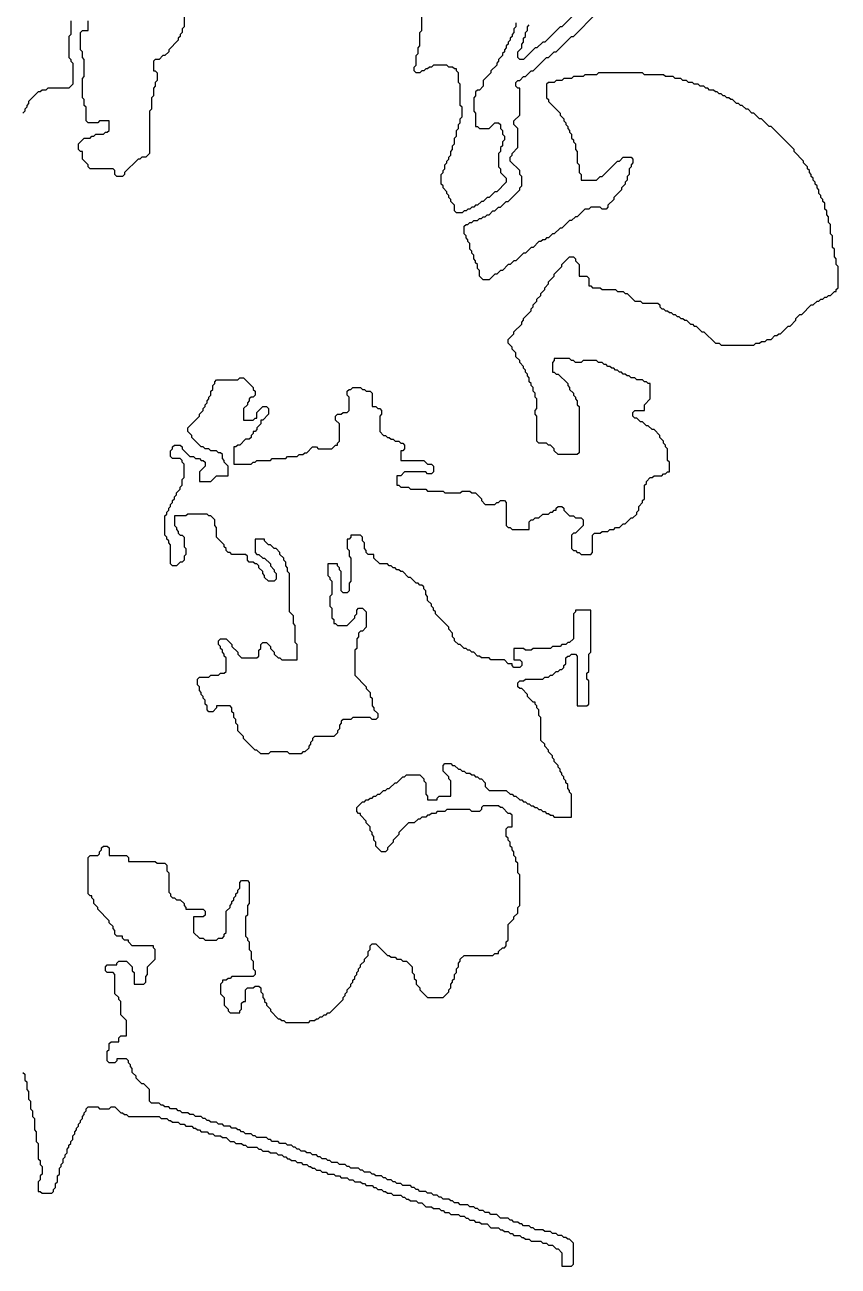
# Model space of a CAD drawing. Header units: metres. Extents: x 0 to 333, y 0 to 424.
# Drawn here: x 279.6 to 314.9, y 15.8 to 69.8 of the extents above; entities that cross this region are included whole.
import ezdxf

# ---------------------------------------------------------------- set-up
doc = ezdxf.new("R2010")
doc.units = ezdxf.units.M

msp = doc.modelspace()

# ---------------------------------------------------------------- linework, layer by layer
for points in [[(300.917, 69.833), (300.917, 69.667), (300.833, 69.583), (300.833, 69.417), (300.75, 69.333), (300.75, 69.25), (300.667, 69.167), (300.667, 69.083), (300.583, 69), (300.583, 68.917), (300.5, 68.833), (300.5, 68.75), (300.417, 68.667), (300.417, 68.583), (300.333, 68.5), (300.333, 68.417), (300.167, 68.25), (300.167, 68.167), (300.083, 68.083), (300.083, 68), (299.833, 67.75), (299.833, 67.667), (299.5, 67.333), (299.5, 67.083), (299.333, 66.917), (299.25, 66.917), (299.167, 66.833), (299.167, 66.667), (299.083, 66.583), (299.083, 66), (299.167, 65.917), (299.167, 65.333), (299.25, 65.333), (299.333, 65.25), (299.75, 65.25), (300, 65.5), (300.167, 65.5), (300.25, 65.417), (300.25, 65.25), (300.333, 65.167), (300.333, 65), (300.417, 64.917), (300.417, 64.75), (300.333, 64.667), (300.333, 64.5), (300.25, 64.417), (300.25, 64.25), (300.167, 64.167), (300.167, 63.583), (300.25, 63.5), (300.25, 63.333), (300.5, 63.083), (300.5, 62.917), (300.083, 62.5), (300, 62.5), (299.75, 62.25), (299.667, 62.25), (299.5, 62.083), (299.417, 62.083), (299.25, 61.917), (299.167, 61.917), (299.083, 61.833), (299, 61.833), (298.917, 61.75), (298.833, 61.75), (298.75, 61.667), (298.667, 61.667), (298.583, 61.583), (298.333, 61.583), (298.25, 61.667), (298.25, 61.917), (298.083, 62.083), (298.083, 62.167), (298, 62.25), (298, 62.333), (297.917, 62.417), (297.917, 62.5), (297.75, 62.667), (297.75, 62.75), (297.667, 62.833), (297.667, 63.25), (297.75, 63.333), (297.75, 63.417), (297.833, 63.5), (297.833, 63.667), (297.917, 63.75), (297.917, 63.833), (298, 63.917), (298, 64), (298.083, 64.083), (298.083, 64.25), (298.167, 64.333), (298.167, 64.5), (298.25, 64.583), (298.25, 64.833), (298.333, 64.917), (298.333, 65.167), (298.417, 65.25), (298.417, 65.417), (298.5, 65.5), (298.5, 65.667), (298.583, 65.75), (298.583, 66.167), (298.5, 66.25), (298.5, 67.167), (298.417, 67.25), (298.417, 67.667), (298.333, 67.75), (298.333, 67.833), (298.25, 67.833), (298.167, 67.917), (298, 67.917), (297.917, 68), (297.333, 68), (297.25, 67.917), (297.167, 67.917), (297.083, 67.833), (297, 67.833), (296.917, 67.75), (296.833, 67.75), (296.75, 67.667), (296.583, 67.667), (296.5, 67.75), (296.5, 67.917), (296.583, 68), (296.583, 68.417), (296.667, 68.5), (296.667, 68.75), (296.75, 68.833), (296.75, 69.417), (296.833, 69.5), (296.833, 70.75)], [(304, 70.75), (302.917, 69.667), (302.833, 69.667), (302.167, 69), (302.083, 69), (301.833, 68.75), (301.75, 68.75), (301.25, 68.25), (301.083, 68.25), (301, 68.333), (301, 68.583), (301.167, 68.75), (301.167, 68.917), (301.25, 69), (301.25, 69.167), (301.333, 69.25), (301.333, 69.417), (301.417, 69.5), (301.417, 69.667), (301.5, 69.75)], [(279.5, 24.25), (279.583, 24.167), (279.583, 23.917), (279.667, 23.833), (279.667, 23.5), (279.75, 23.417), (279.75, 23.083), (279.833, 23), (279.833, 22.667), (279.917, 22.583), (279.917, 22.333), (280, 22.25), (280, 21.75), (280.083, 21.667), (280.083, 21.25), (280.167, 21.167), (280.167, 20.5), (280.25, 20.417), (280.25, 20.25), (280.333, 20.167), (280.333, 19.833), (280.25, 19.75), (280.25, 19.583), (280.167, 19.5), (280.167, 19.083), (280.25, 19.083), (280.333, 19), (280.75, 19), (280.833, 19.083), (280.833, 19.167), (280.917, 19.25), (280.917, 19.417), (281, 19.5), (281, 19.75), (281.083, 19.833), (281.083, 20.083), (281.167, 20.167), (281.167, 20.25), (281.25, 20.333), (281.25, 20.5), (281.333, 20.583), (281.333, 20.667), (281.417, 20.75), (281.417, 20.917), (281.5, 21), (281.5, 21.083), (281.583, 21.167), (281.583, 21.25), (281.667, 21.333), (281.667, 21.5), (281.75, 21.583), (281.75, 21.667), (281.833, 21.75), (281.833, 21.833), (281.917, 21.917), (281.917, 22), (282, 22.083), (282, 22.167), (282.083, 22.25), (282.083, 22.333), (282.167, 22.417), (282.167, 22.5), (282.25, 22.583), (282.25, 22.667), (282.333, 22.75), (282.75, 22.75), (282.833, 22.667), (283.25, 22.667), (283.333, 22.75), (283.5, 22.75), (283.75, 22.5), (283.833, 22.5), (283.917, 22.417), (284, 22.417), (284.083, 22.333), (285.417, 22.333), (285.5, 22.25), (285.75, 22.25), (285.833, 22.167), (285.917, 22.167), (286, 22.083), (286.25, 22.083), (286.333, 22), (286.5, 22), (286.583, 21.917), (286.833, 21.917), (286.917, 21.833), (287, 21.833), (287.083, 21.75), (287.167, 21.75), (287.25, 21.667), (287.5, 21.667), (287.583, 21.583), (287.75, 21.583), (287.833, 21.5), (288.083, 21.5), (288.167, 21.417), (288.333, 21.417), (288.5, 21.25), (288.667, 21.25), (288.75, 21.167), (289, 21.167), (289.083, 21.083), (289.167, 21.083), (289.25, 21), (289.667, 21), (289.75, 20.917), (289.833, 20.917), (289.917, 20.833), (290.167, 20.833), (290.25, 20.75), (290.5, 20.75), (290.583, 20.667), (290.75, 20.667), (290.833, 20.583), (290.917, 20.583), (291, 20.5), (291.083, 20.5), (291.167, 20.417), (291.333, 20.417), (291.417, 20.333), (291.583, 20.333), (291.667, 20.25), (291.833, 20.25), (291.917, 20.167), (292, 20.167), (292.083, 20.083), (292.167, 20.083), (292.25, 20), (292.417, 20), (292.5, 19.917), (292.667, 19.917), (292.75, 19.833), (293, 19.833), (293.083, 19.75), (293.25, 19.75), (293.333, 19.667), (293.583, 19.667), (293.667, 19.583), (293.833, 19.583), (293.917, 19.5), (294.167, 19.5), (294.25, 19.417), (294.333, 19.417), (294.417, 19.333), (294.667, 19.333), (294.75, 19.25), (294.833, 19.25), (294.917, 19.167), (295.083, 19.167), (295.167, 19.083), (295.25, 19.083), (295.333, 19), (295.5, 19), (295.583, 18.917), (295.917, 18.917), (296, 18.833), (296.083, 18.833), (296.167, 18.75), (296.25, 18.75), (296.333, 18.667), (296.583, 18.667), (296.667, 18.583), (296.833, 18.583), (297, 18.417), (297.25, 18.417), (297.333, 18.333), (297.583, 18.333), (297.667, 18.25), (297.75, 18.25), (297.833, 18.167), (298, 18.167), (298.083, 18.083), (298.417, 18.083), (298.5, 18), (298.667, 18), (298.75, 17.917), (298.833, 17.917), (298.917, 17.833), (299.083, 17.833), (299.167, 17.75), (299.333, 17.75), (299.417, 17.667), (299.667, 17.667), (299.833, 17.5), (300.167, 17.5), (300.25, 17.417), (300.333, 17.417), (300.417, 17.333), (300.583, 17.333), (300.667, 17.25), (300.75, 17.25), (300.833, 17.167), (301.083, 17.167), (301.167, 17.083), (301.25, 17.083), (301.333, 17), (301.5, 17), (301.583, 16.917), (302, 16.917), (302.083, 16.833), (302.25, 16.833), (302.333, 16.75), (302.5, 16.75), (302.667, 16.583), (302.75, 16.583), (302.917, 16.417), (302.917, 15.833), (303.333, 15.833), (303.417, 15.917), (303.417, 16.833), (303.25, 17), (303.167, 17), (303.083, 17.083), (303, 17.083), (302.917, 17.167), (302.75, 17.167), (302.667, 17.25), (302.5, 17.25), (302.417, 17.333), (302.167, 17.333), (302.083, 17.417), (301.75, 17.417), (301.667, 17.5), (301.583, 17.5), (301.5, 17.583), (301.25, 17.583), (301.167, 17.667), (301.083, 17.667), (301, 17.75), (300.833, 17.75), (300.75, 17.833), (300.667, 17.833), (300.583, 17.917), (300.25, 17.917), (300.083, 18.083), (299.833, 18.083), (299.75, 18.167), (299.583, 18.167), (299.5, 18.25), (299.333, 18.25), (299.25, 18.333), (299.167, 18.333), (299.083, 18.417), (298.917, 18.417), (298.833, 18.5), (298.5, 18.5), (298.417, 18.583), (298.25, 18.583), (298.167, 18.667), (298.083, 18.667), (298, 18.75), (297.75, 18.75), (297.667, 18.833), (297.583, 18.833), (297.5, 18.917), (297.333, 18.917), (297.25, 19), (297.083, 19), (297, 19.083), (296.75, 19.083), (296.667, 19.167), (296.583, 19.167), (296.5, 19.25), (296.417, 19.25), (296.333, 19.333), (296, 19.333), (295.917, 19.417), (295.75, 19.417), (295.667, 19.5), (295.583, 19.5), (295.5, 19.583), (295.333, 19.583), (295.25, 19.667), (295.167, 19.667), (295.083, 19.75), (294.833, 19.75), (294.75, 19.833), (294.667, 19.833), (294.583, 19.917), (294.333, 19.917), (294.25, 20), (294.167, 20), (294.083, 20.083), (293.75, 20.083), (293.667, 20.167), (293.583, 20.167), (293.5, 20.25), (293.25, 20.25), (293.167, 20.333), (292.917, 20.333), (292.833, 20.417), (292.75, 20.417), (292.667, 20.5), (292.5, 20.5), (292.417, 20.583), (292.333, 20.583), (292.25, 20.667), (292.083, 20.667), (292, 20.75), (291.833, 20.75), (291.75, 20.833), (291.583, 20.833), (291.5, 20.917), (291.417, 20.917), (291.333, 21), (291.25, 21), (291.167, 21.083), (291, 21.083), (290.917, 21.167), (290.667, 21.167), (290.583, 21.25), (290.333, 21.25), (290.25, 21.333), (290.167, 21.333), (290.083, 21.417), (289.667, 21.417), (289.583, 21.5), (289.5, 21.5), (289.417, 21.583), (289.167, 21.583), (289.083, 21.667), (289, 21.667), (288.917, 21.75), (288.833, 21.75), (288.75, 21.833), (288.583, 21.833), (288.5, 21.917), (288.25, 21.917), (288.167, 22), (288, 22), (287.917, 22.083), (287.667, 22.083), (287.583, 22.167), (287.5, 22.167), (287.417, 22.25), (287.333, 22.25), (287.25, 22.333), (287, 22.333), (286.917, 22.417), (286.75, 22.417), (286.667, 22.5), (286.417, 22.5), (286.333, 22.583), (286.25, 22.583), (286.167, 22.667), (285.917, 22.667), (285.833, 22.75), (285.667, 22.75), (285.583, 22.833), (285.5, 22.833), (285.417, 22.917), (285.083, 22.917), (285, 23), (285, 23.5), (284.75, 23.75), (284.667, 23.75), (284.417, 24), (284.417, 24.083), (284.25, 24.25), (284.25, 24.417), (284.167, 24.5), (284.167, 24.583), (284.083, 24.667), (284.083, 24.75), (284, 24.833), (283.583, 24.833), (283.583, 24.75), (283.5, 24.667), (283.25, 24.667), (283.167, 24.75), (283.167, 25.167), (283.25, 25.25), (283.25, 25.5), (283.333, 25.583), (283.667, 25.583), (283.667, 25.75), (283.75, 25.833), (284, 25.833), (284, 26.5), (283.75, 26.75), (283.75, 27.333), (283.667, 27.417), (283.667, 27.5), (283.5, 27.667), (283.5, 28.5), (283.417, 28.583), (283.167, 28.583), (283.083, 28.667), (283.083, 28.833), (283.167, 28.917), (283.583, 28.917), (283.583, 29), (283.667, 29.083), (284, 29.083), (284.25, 28.833), (284.25, 28.667), (284.333, 28.583), (284.333, 28.083), (284.75, 28.083), (284.833, 28.167), (284.833, 28.417), (284.917, 28.5), (284.917, 28.833), (285.25, 29.167), (285.25, 29.583), (285.167, 29.667), (285.167, 29.75), (284.25, 29.75), (284.083, 29.917), (284.083, 30), (283.917, 30), (283.833, 30.083), (283.833, 30.167), (283.583, 30.167), (283.5, 30.25), (283.5, 30.417), (283.417, 30.5), (283.417, 30.583), (283.25, 30.75), (283.25, 30.833), (282.75, 31.333), (282.75, 31.417), (282.583, 31.583), (282.583, 31.75), (282.5, 31.833), (282.5, 31.917), (282.417, 31.917), (282.333, 32), (282.333, 33.583), (282.417, 33.667), (282.75, 33.667), (282.833, 33.75), (282.833, 33.833), (282.917, 33.917), (282.917, 34), (283, 34.083), (283.167, 34.083), (283.25, 34), (283.25, 33.667), (284, 33.667), (284.083, 33.583), (284.083, 33.417), (285.25, 33.417), (285.333, 33.333), (285.667, 33.333), (285.75, 33.25), (285.75, 33), (285.833, 32.917), (285.833, 32.083), (285.917, 32), (285.917, 31.917), (286, 31.833), (286.083, 31.833), (286.167, 31.75), (286.333, 31.75), (286.5, 31.583), (286.5, 31.5), (286.583, 31.417), (286.583, 31.333), (287.333, 31.333), (287.417, 31.25), (287.417, 31.083), (287.333, 31), (286.917, 31), (286.917, 30.333), (287.167, 30.083), (287.333, 30.083), (287.417, 30), (287.917, 30), (288, 30.083), (288.167, 30.083), (288.25, 30.167), (288.25, 30.25), (288.333, 30.333), (288.333, 31.25), (288.5, 31.417), (288.5, 31.5), (288.583, 31.583), (288.583, 31.667), (288.667, 31.75), (288.667, 31.833), (288.75, 31.917), (288.75, 32), (288.833, 32.083), (288.833, 32.167), (288.917, 32.25), (288.917, 32.5), (289, 32.583), (289.25, 32.583), (289.333, 32.5), (289.333, 31.583), (289.25, 31.5), (289.25, 31.083), (289.167, 31), (289.167, 30.167), (289.25, 30.083), (289.25, 30), (289.333, 29.917), (289.333, 29.583), (289.417, 29.5), (289.417, 29.167), (289.5, 29.083), (289.5, 28.75), (289.583, 28.667), (289.583, 28.5), (289.5, 28.417), (288.583, 28.417), (288.5, 28.333), (288.417, 28.333), (288.333, 28.25), (288.167, 28.25), (288.167, 28.167), (288.083, 28.083), (288.083, 27.667), (288.25, 27.5), (288.25, 27.167), (288.417, 27), (288.417, 26.917), (288.5, 26.833), (288.917, 26.833), (288.917, 26.917), (289, 27), (289, 27.25), (289.083, 27.333), (289.167, 27.333), (289.167, 27.833), (289.25, 27.917), (289.5, 27.917), (289.583, 28), (289.75, 28), (289.833, 27.917), (289.833, 27.75), (289.917, 27.667), (289.917, 27.5), (290, 27.417), (290, 27.333), (290.083, 27.25), (290.083, 27.167), (290.25, 27), (290.25, 26.917), (290.583, 26.583), (290.667, 26.583), (290.75, 26.5), (290.833, 26.5), (290.917, 26.417), (291.917, 26.417), (292, 26.5), (292.167, 26.5), (292.25, 26.583), (292.333, 26.583), (292.417, 26.667), (292.5, 26.667), (292.583, 26.75), (292.667, 26.75), (292.75, 26.833), (292.833, 26.833), (293.417, 27.417), (293.417, 27.5), (293.5, 27.583), (293.5, 27.667), (293.583, 27.75), (293.583, 27.833), (293.75, 28), (293.75, 28.083), (293.833, 28.167), (293.833, 28.25), (293.917, 28.333), (293.917, 28.417), (294, 28.5), (294, 28.583), (294.083, 28.667), (294.083, 28.75), (294.167, 28.833), (294.167, 28.917), (294.333, 29.083), (294.333, 29.167), (294.5, 29.333), (294.5, 29.5), (294.583, 29.583), (294.583, 29.75), (294.667, 29.833), (294.833, 29.833), (295.333, 29.333), (295.417, 29.333), (295.5, 29.25), (295.667, 29.25), (295.75, 29.167), (295.917, 29.167), (296, 29.083), (296.167, 29.083), (296.417, 28.833), (296.417, 28.583), (296.5, 28.5), (296.5, 28.333), (296.583, 28.25), (296.583, 28.083), (296.75, 27.917), (296.75, 27.833), (297.083, 27.5), (297.75, 27.5), (298, 27.75), (298, 27.833), (298.083, 27.917), (298.083, 28.083), (298.167, 28.167), (298.167, 28.25), (298.25, 28.333), (298.25, 28.5), (298.333, 28.583), (298.333, 28.75), (298.417, 28.833), (298.417, 29), (298.5, 29.083), (298.5, 29.167), (298.667, 29.333), (299.917, 29.333), (300, 29.417), (300.167, 29.417), (300.167, 29.5), (300.333, 29.667), (300.417, 29.667), (300.5, 29.75), (300.5, 29.917), (300.583, 30), (300.583, 30.667), (300.833, 30.917), (300.833, 31), (301, 31.167), (301, 31.417), (301.083, 31.5), (301.083, 32.833), (301, 32.917), (301, 33.333), (300.917, 33.417), (300.917, 33.583), (300.833, 33.667), (300.833, 33.833), (300.75, 33.917), (300.75, 34), (300.667, 34.083), (300.667, 34.25), (300.583, 34.333), (300.583, 34.417), (300.5, 34.5), (300.5, 34.833), (300.583, 34.917), (300.75, 34.917), (300.75, 35.417), (300.667, 35.5), (300.583, 35.5), (300.333, 35.75), (300.25, 35.75), (300.167, 35.833), (299.5, 35.833), (299.417, 35.75), (299.417, 35.667), (299.333, 35.583), (299, 35.583), (298.917, 35.667), (297.917, 35.667), (297.833, 35.583), (297.5, 35.583), (297.417, 35.5), (297.25, 35.5), (297.167, 35.417), (297.083, 35.417), (297, 35.333), (296.833, 35.333), (296.75, 35.25), (296.667, 35.25), (296.5, 35.083), (296.25, 35.083), (295.833, 34.667), (295.833, 34.583), (295.583, 34.333), (295.583, 34.25), (295.333, 34), (295.333, 33.917), (295.25, 33.833), (295.083, 33.833), (294.833, 34.083), (294.833, 34.25), (294.75, 34.333), (294.75, 34.5), (294.667, 34.583), (294.667, 34.667), (294.583, 34.75), (294.583, 34.917), (294.417, 35.083), (294.417, 35.167), (294.167, 35.417), (294.167, 35.5), (294.083, 35.5), (294, 35.583), (294, 35.75), (294.25, 36), (294.333, 36), (294.417, 36.083), (294.5, 36.083), (294.583, 36.167), (294.667, 36.167), (294.75, 36.25), (294.833, 36.25), (294.917, 36.333), (295, 36.333), (295.167, 36.5), (295.25, 36.5), (295.333, 36.583), (295.417, 36.583), (295.667, 36.833), (295.75, 36.833), (296, 37.083), (296.083, 37.083), (296.167, 37.167), (296.75, 37.167), (296.917, 37), (296.917, 36.917), (297, 36.833), (297, 36.333), (297.083, 36.25), (297.083, 36.083), (297.5, 36.083), (297.5, 36.167), (297.583, 36.25), (298.083, 36.25), (298.083, 36.917), (298, 37), (298, 37.083), (297.75, 37.333), (297.75, 37.583), (297.833, 37.667), (298.083, 37.667), (298.167, 37.583), (298.25, 37.583), (298.417, 37.417), (298.5, 37.417), (298.583, 37.333), (298.667, 37.333), (298.75, 37.25), (298.917, 37.25), (299, 37.167), (299.083, 37.167), (299.167, 37.083), (299.25, 37.083), (299.333, 37), (299.417, 37), (299.583, 36.833), (299.583, 36.667), (299.75, 36.5), (300.5, 36.5), (300.667, 36.333), (300.75, 36.333), (300.833, 36.25), (300.917, 36.25), (301.083, 36.083), (301.167, 36.083), (301.25, 36), (301.333, 36), (301.417, 35.917), (301.5, 35.917), (301.583, 35.833), (301.667, 35.833), (301.75, 35.75), (301.833, 35.75), (301.917, 35.667), (302, 35.667), (302.083, 35.583), (302.167, 35.583), (302.25, 35.5), (302.333, 35.5), (302.417, 35.417), (302.5, 35.417), (302.583, 35.333), (303.333, 35.333), (303.333, 36.333), (303.25, 36.417), (303.25, 36.5), (303.167, 36.583), (303.167, 36.75), (303.083, 36.833), (303.083, 36.917), (303, 37), (303, 37.083), (302.917, 37.167), (302.917, 37.25), (302.833, 37.333), (302.833, 37.417), (302.75, 37.5), (302.75, 37.583), (302.583, 37.75), (302.583, 37.833), (302.5, 37.917), (302.5, 38), (302.333, 38.167), (302.333, 38.25), (302.167, 38.417), (302.167, 38.5), (302, 38.667), (302, 39.667), (301.917, 39.75), (301.917, 40), (301.833, 40.083), (301.833, 40.167), (301.75, 40.25), (301.75, 40.333), (301.667, 40.333), (301.417, 40.583), (301.417, 40.667), (301.167, 40.917), (301.083, 40.917), (301, 41), (301, 41.167), (301.083, 41.25), (301.25, 41.25), (301.333, 41.333), (302.083, 41.333), (302.167, 41.417), (302.333, 41.417), (302.417, 41.5), (302.5, 41.5), (302.667, 41.667), (302.75, 41.667), (302.833, 41.75), (302.917, 41.75), (303, 41.833), (303, 41.917), (303.083, 42), (303.083, 42.25), (303.167, 42.333), (303.25, 42.333), (303.333, 42.417), (303.5, 42.417), (303.583, 42.333), (303.583, 40.167), (304, 40.167), (304.083, 40.25), (304.083, 41.25), (304, 41.333), (304, 41.583), (304.083, 41.667), (304.083, 42.417), (304.167, 42.5), (304.167, 44.333), (303.5, 44.333), (303.5, 44.25), (303.417, 44.167), (303.417, 43.083), (303.25, 42.917), (303.167, 42.917), (303.083, 42.833), (302.917, 42.833), (302.833, 42.75), (302.5, 42.75), (302.417, 42.667), (301.667, 42.667), (301.583, 42.583), (301.333, 42.583), (301.25, 42.667), (300.833, 42.667), (300.833, 42.167), (301.083, 42.167), (301.167, 42.083), (301.167, 41.917), (301.083, 41.833), (300.833, 41.833), (300.75, 41.917), (300.75, 42), (300.583, 42), (300.417, 42.167), (299.833, 42.167), (299.75, 42.25), (299.417, 42.25), (299.333, 42.333), (299.25, 42.333), (299.083, 42.5), (299, 42.5), (298.917, 42.583), (298.833, 42.583), (298.75, 42.667), (298.667, 42.667), (298.5, 42.833), (298.417, 42.833), (298.25, 43), (298.25, 43.083), (298.167, 43.167), (298.167, 43.333), (298, 43.5), (298, 43.583), (297.417, 44.167), (297.417, 44.25), (297.333, 44.333), (297.333, 44.417), (297.25, 44.5), (297.25, 44.583), (297.083, 44.75), (297.083, 44.917), (297, 45), (297, 45.167), (296.917, 45.25), (296.917, 45.333), (296.833, 45.417), (296.75, 45.417), (296.667, 45.5), (296.583, 45.5), (296.333, 45.75), (296.25, 45.75), (296, 46), (295.917, 46), (295.833, 46.083), (295.75, 46.083), (295.667, 46.167), (295.583, 46.167), (295.5, 46.25), (295.417, 46.25), (295.333, 46.333), (295, 46.333), (294.75, 46.583), (294.75, 46.75), (294.5, 46.75), (294.417, 46.833), (294.417, 46.917), (294.333, 47), (294.333, 47.25), (294.25, 47.333), (294.25, 47.5), (294.167, 47.583), (293.75, 47.583), (293.75, 47.5), (293.667, 47.417), (293.583, 47.417), (293.583, 47), (293.667, 46.917), (293.667, 46.667), (293.75, 46.583), (293.75, 45.583), (293.667, 45.5), (293.667, 45.167), (293.583, 45.083), (293.417, 45.083), (293.333, 45.167), (293.333, 46), (293.25, 46.083), (293.25, 46.167), (293.167, 46.25), (293.167, 46.333), (292.75, 46.333), (292.75, 45.833), (292.833, 45.75), (292.833, 45.667), (292.917, 45.583), (292.917, 45), (292.833, 44.917), (292.833, 44.5), (292.917, 44.417), (292.917, 44), (293, 43.917), (293, 43.75), (293.083, 43.75), (293.167, 43.667), (293.583, 43.667), (293.917, 44), (293.917, 44.083), (294, 44.167), (294, 44.333), (294.083, 44.417), (294.25, 44.417), (294.417, 44.25), (294.417, 43.583), (294.25, 43.417), (294.167, 43.417), (294.083, 43.333), (294.083, 43.167), (294, 43.083), (294, 42.667), (293.917, 42.583), (293.917, 41.5), (294.417, 41), (294.417, 40.917), (294.583, 40.75), (294.583, 40.583), (294.667, 40.5), (294.667, 40.167), (294.75, 40.083), (294.75, 40), (294.917, 39.833), (294.917, 39.667), (294.833, 39.583), (294.667, 39.583), (294.583, 39.667), (293.833, 39.667), (293.75, 39.583), (293.417, 39.583), (293.333, 39.5), (293.333, 39.417), (293.25, 39.333), (293.25, 39.167), (293.167, 39.083), (293.167, 39), (293, 38.833), (292.167, 38.833), (292.083, 38.75), (292.083, 38.667), (292, 38.583), (292, 38.5), (291.917, 38.417), (291.917, 38.333), (291.75, 38.167), (291.667, 38.167), (291.583, 38.083), (291.083, 38.083), (291, 38.167), (290.25, 38.167), (290.167, 38.083), (289.833, 38.083), (289.667, 38.25), (289.583, 38.25), (289.083, 38.75), (289.083, 38.833), (288.833, 39.083), (288.833, 39.333), (288.75, 39.417), (288.75, 39.583), (288.667, 39.667), (288.667, 39.833), (288.583, 39.917), (288.583, 40.083), (288.5, 40.167), (287.917, 40.167), (287.917, 40.083), (287.75, 39.917), (287.583, 39.917), (287.5, 40), (287.5, 40.167), (287.417, 40.25), (287.417, 40.417), (287.333, 40.5), (287.333, 40.583), (287.25, 40.667), (287.25, 40.75), (287.167, 40.833), (287.167, 41), (287.083, 41.083), (287.083, 41.333), (287.167, 41.417), (287.583, 41.417), (287.667, 41.5), (288, 41.5), (288.083, 41.583), (288.25, 41.583), (288.333, 41.667), (288.333, 42.25), (288.25, 42.333), (288.25, 42.417), (288.167, 42.5), (288.167, 42.583), (288.083, 42.667), (288.083, 42.75), (288, 42.833), (288, 43), (288.083, 43.083), (288.333, 43.083), (288.583, 42.833), (288.583, 42.75), (288.833, 42.5), (288.833, 42.417), (289, 42.25), (289.667, 42.25), (289.75, 42.333), (289.75, 42.583), (289.833, 42.667), (289.833, 42.833), (289.917, 42.917), (290.083, 42.917), (290.25, 42.75), (290.25, 42.667), (290.417, 42.5), (290.417, 42.417), (290.583, 42.25), (290.667, 42.25), (290.75, 42.167), (291.417, 42.167), (291.417, 42.833), (291.333, 42.917), (291.333, 43.667), (291.25, 43.75), (291.25, 44.083), (291.083, 44.25), (291.083, 45.917), (291, 46), (291, 46.167), (290.917, 46.25), (290.917, 46.417), (290.833, 46.5), (290.833, 46.583), (290.667, 46.75), (290.667, 46.833), (290.5, 47), (290.417, 47), (290.25, 47.167), (290.167, 47.167), (290, 47.333), (290, 47.417), (289.583, 47.417), (289.583, 46.833), (289.667, 46.75), (289.75, 46.75), (289.917, 46.583), (290, 46.583), (290.25, 46.333), (290.25, 46.25), (290.417, 46.083), (290.417, 46), (290.5, 45.917), (290.5, 45.667), (290.417, 45.583), (290.167, 45.583), (290, 45.75), (290, 45.833), (289.917, 45.917), (289.917, 46), (289.75, 46.167), (289.75, 46.25), (289.667, 46.333), (289.583, 46.333), (289.5, 46.417), (289.333, 46.417), (289.25, 46.5), (289.25, 46.667), (289.167, 46.75), (288.583, 46.75), (288.5, 46.833), (288.417, 46.833), (288.333, 46.917), (288.333, 47), (288.25, 47.083), (288.25, 47.167), (287.917, 47.5), (287.917, 47.917), (287.833, 48), (287.833, 48.25), (287.667, 48.417), (287.583, 48.417), (287.5, 48.5), (286.667, 48.5), (286.583, 48.417), (286.083, 48.417), (286.083, 48), (286.167, 47.917), (286.167, 47.833), (286.25, 47.75), (286.25, 47.667), (286.333, 47.583), (286.417, 47.583), (286.5, 47.5), (286.5, 47.083), (286.583, 47), (286.583, 46.75), (286.5, 46.667), (286.5, 46.5), (286.417, 46.417), (286.333, 46.417), (286.167, 46.25), (286, 46.25), (285.917, 46.333), (285.917, 47.167), (285.833, 47.25), (285.833, 47.333), (285.75, 47.417), (285.75, 47.5), (285.667, 47.583), (285.667, 48.417), (285.75, 48.5), (285.75, 48.583), (285.833, 48.667), (285.833, 48.75), (285.917, 48.833), (285.917, 48.917), (286, 49), (286, 49.083), (286.083, 49.167), (286.083, 49.25), (286.167, 49.333), (286.167, 49.417), (286.333, 49.583), (286.333, 49.667), (286.417, 49.75), (286.417, 50), (286.5, 50.083), (286.5, 50.667), (286.417, 50.75), (286.417, 50.833), (286.333, 50.917), (286, 50.917), (285.917, 51), (285.917, 51.25), (286, 51.333), (286, 51.417), (286.083, 51.5), (286.333, 51.5), (286.417, 51.417), (286.417, 51.333), (286.75, 51), (286.917, 51), (287, 50.917), (287.167, 50.917), (287.25, 50.833), (287.333, 50.833), (287.417, 50.75), (287.417, 50.583), (287.167, 50.333), (287.167, 49.917), (287.667, 49.917), (287.917, 50.167), (288.417, 50.167), (288.417, 50.583), (288.25, 50.75), (288.25, 50.833), (288.167, 50.917), (288.167, 51.083), (288.083, 51.167), (288, 51.167), (287.917, 51.25), (287.667, 51.25), (287.583, 51.333), (287.417, 51.333), (287.333, 51.417), (287.25, 51.417), (286.833, 51.833), (286.833, 51.917), (286.667, 52.083), (286.667, 52.25), (287.167, 52.75), (287.167, 52.833), (287.333, 53), (287.333, 53.083), (287.417, 53.167), (287.417, 53.25), (287.5, 53.333), (287.5, 53.417), (287.583, 53.5), (287.583, 53.583), (287.667, 53.667), (287.667, 53.833), (287.75, 53.917), (287.75, 54.083), (287.833, 54.167), (287.833, 54.25), (287.917, 54.333), (288.833, 54.333), (288.917, 54.417), (289.083, 54.417), (289.5, 54), (289.5, 53.917), (289.583, 53.833), (289.583, 53.667), (289.5, 53.583), (289.417, 53.583), (289.333, 53.5), (289.333, 53.417), (289.25, 53.333), (289.25, 53.25), (289.083, 53.083), (289.083, 52.583), (289.5, 52.583), (289.583, 52.667), (289.667, 52.667), (289.667, 52.917), (289.917, 53.167), (290.083, 53.167), (290.167, 53.083), (290.167, 52.833), (289.917, 52.583), (289.833, 52.583), (289.833, 52.417), (289.667, 52.25), (289.667, 52.167), (289.583, 52.083), (289.5, 52.083), (289.5, 52), (289.417, 51.917), (289.417, 51.833), (289.333, 51.75), (289.167, 51.75), (288.917, 51.5), (288.833, 51.5), (288.75, 51.417), (288.667, 51.417), (288.667, 50.667), (289.417, 50.667), (289.5, 50.75), (289.583, 50.75), (289.667, 50.833), (290.25, 50.833), (290.333, 50.917), (290.917, 50.917), (291, 51), (291.417, 51), (291.5, 51.083), (291.667, 51.083), (291.75, 51.167), (291.833, 51.167), (292.083, 51.417), (292.25, 51.417), (292.333, 51.333), (292.917, 51.333), (293.083, 51.5), (293.167, 51.5), (293.167, 51.583), (293.25, 51.667), (293.25, 52.417), (293.083, 52.583), (293.083, 52.75), (293.167, 52.833), (293.333, 52.833), (293.417, 52.917), (293.583, 52.917), (293.667, 53), (293.667, 53.583), (293.583, 53.667), (293.583, 53.833), (293.667, 53.917), (293.75, 53.917), (293.833, 54), (294.167, 54), (294.25, 53.917), (294.333, 53.917), (294.417, 53.833), (294.583, 53.833), (294.667, 53.75), (294.667, 53.167), (294.833, 53.167), (294.917, 53.083), (295, 53.083), (295.083, 53), (295.083, 52.833), (295, 52.75), (295, 52.083), (295.167, 51.917), (295.25, 51.917), (295.333, 51.833), (295.417, 51.833), (295.5, 51.75), (295.583, 51.75), (295.667, 51.667), (295.833, 51.667), (295.917, 51.583), (296, 51.583), (296.083, 51.5), (296.083, 51.333), (296, 51.25), (295.917, 51.25), (295.917, 50.833), (296.917, 50.833), (297.083, 50.667), (297.25, 50.667), (297.333, 50.583), (297.333, 50.333), (297.25, 50.25), (297.083, 50.25), (297, 50.333), (296.083, 50.333), (295.917, 50.167), (295.75, 50.167), (295.75, 49.75), (295.833, 49.75), (295.917, 49.667), (296.25, 49.667), (296.333, 49.583), (297, 49.583), (297.083, 49.5), (297.75, 49.5), (297.833, 49.417), (298.5, 49.417), (298.583, 49.5), (298.917, 49.5), (299, 49.417), (299.167, 49.417), (299.417, 49.167), (299.417, 49.083), (299.583, 48.917), (300, 48.917), (300.083, 49), (300.167, 49), (300.25, 49.083), (300.417, 49.083), (300.5, 49), (300.5, 48), (300.583, 47.917), (300.667, 47.917), (300.75, 47.833), (301.5, 47.833), (301.5, 48.167), (301.583, 48.25), (301.667, 48.25), (301.75, 48.333), (301.917, 48.333), (302.083, 48.5), (302.333, 48.5), (302.417, 48.583), (302.5, 48.583), (302.583, 48.667), (302.667, 48.667), (302.667, 48.75), (302.75, 48.833), (302.917, 48.833), (303, 48.75), (303, 48.667), (303.25, 48.417), (303.417, 48.417), (303.5, 48.333), (303.75, 48.333), (303.833, 48.25), (303.833, 48), (303.5, 47.667), (303.417, 47.667), (303.333, 47.583), (303.333, 47), (303.417, 46.917), (303.5, 46.917), (303.583, 46.833), (303.667, 46.833), (303.75, 46.75), (304.167, 46.75), (304.25, 46.833), (304.25, 47.583), (304.333, 47.667), (304.583, 47.667), (304.667, 47.75), (304.917, 47.75), (305, 47.833), (305.167, 47.833), (305.25, 47.917), (305.417, 47.917), (305.583, 48.083), (305.667, 48.083), (305.917, 48.333), (306, 48.333), (306.167, 48.5), (306.167, 48.583), (306.25, 48.667), (306.25, 48.833), (306.417, 49), (306.417, 49.083), (306.5, 49.167), (306.5, 49.75), (306.583, 49.833), (306.583, 49.917), (306.75, 50.083), (306.833, 50.083), (306.917, 50.167), (307.25, 50.167), (307.333, 50.25), (307.417, 50.25), (307.5, 50.333), (307.583, 50.333), (307.583, 50.75), (307.5, 50.833), (307.5, 51.333), (307.417, 51.417), (307.417, 51.5), (307.333, 51.583), (307.333, 51.667), (307.167, 51.833), (307.167, 51.917), (306.917, 52.167), (306.833, 52.167), (306.667, 52.333), (306.583, 52.333), (306.417, 52.5), (306.333, 52.5), (306.167, 52.667), (306.083, 52.667), (306, 52.75), (306, 52.917), (306.083, 53), (306.5, 53), (306.5, 53.25), (306.75, 53.5), (306.75, 54.167), (306.667, 54.167), (306.583, 54.25), (306.5, 54.25), (306.417, 54.333), (306.167, 54.333), (306.083, 54.417), (305.917, 54.417), (305.833, 54.5), (305.75, 54.5), (305.667, 54.583), (305.583, 54.583), (305.5, 54.667), (305.417, 54.667), (305.333, 54.75), (305.25, 54.75), (305.167, 54.833), (305.083, 54.833), (305, 54.917), (304.917, 54.917), (304.833, 55), (304.75, 55), (304.667, 55.083), (304.5, 55.083), (304.417, 55.167), (303.833, 55.167), (303.75, 55.083), (303.5, 55.083), (303.417, 55.167), (303.333, 55.167), (303.25, 55.25), (302.583, 55.25), (302.583, 55.167), (302.5, 55.083), (302.5, 54.667), (302.583, 54.667), (302.667, 54.583), (302.75, 54.583), (303.167, 54.167), (303.167, 54.083), (303.25, 54), (303.25, 53.917), (303.417, 53.75), (303.417, 53.667), (303.5, 53.583), (303.5, 53.5), (303.583, 53.417), (303.583, 53.25), (303.667, 53.167), (303.667, 51.167), (303.583, 51.083), (302.75, 51.083), (302.583, 51.25), (302.583, 51.333), (302.417, 51.5), (302.333, 51.5), (302.25, 51.583), (301.917, 51.583), (301.833, 51.667), (301.833, 52.75), (301.75, 52.833), (301.75, 53), (301.833, 53.083), (301.833, 53.5), (301.75, 53.583), (301.75, 53.75), (301.667, 53.833), (301.667, 54), (301.583, 54.083), (301.583, 54.167), (301.5, 54.25), (301.5, 54.417), (301.417, 54.5), (301.417, 54.583), (301.333, 54.667), (301.333, 54.75), (301.25, 54.833), (301.25, 54.917), (301.083, 55.083), (301.083, 55.167), (300.917, 55.333), (300.917, 55.5), (300.75, 55.667), (300.75, 55.75), (300.583, 55.917), (300.583, 56.083), (300.833, 56.333), (300.833, 56.417), (301.167, 56.75), (301.167, 56.833), (301.25, 56.917), (301.25, 57), (301.583, 57.333), (301.583, 57.417), (301.667, 57.5), (301.667, 57.583), (301.833, 57.75), (301.833, 57.833), (302, 58), (302, 58.083), (302.167, 58.25), (302.167, 58.333), (302.333, 58.5), (302.333, 58.583), (302.583, 58.833), (302.583, 58.917), (302.917, 59.25), (302.917, 59.333), (303.25, 59.667), (303.417, 59.667), (303.5, 59.583), (303.5, 59.5), (303.667, 59.333), (303.667, 58.833), (304, 58.833), (304.083, 58.75), (304.083, 58.417), (304.167, 58.417), (304.25, 58.333), (304.583, 58.333), (304.667, 58.25), (305.25, 58.25), (305.333, 58.167), (305.583, 58.167), (305.667, 58.083), (305.75, 58.083), (306.083, 57.75), (306.333, 57.75), (306.417, 57.667), (307.083, 57.667), (307.167, 57.583), (307.167, 57.5), (307.25, 57.417), (307.333, 57.417), (307.417, 57.333), (307.5, 57.333), (307.583, 57.25), (307.667, 57.25), (307.75, 57.167), (307.833, 57.167), (307.917, 57.083), (308, 57.083), (308.083, 57), (308.167, 57), (308.25, 56.917), (308.333, 56.917), (308.5, 56.75), (308.583, 56.75), (308.667, 56.667), (308.75, 56.667), (309, 56.417), (309.083, 56.417), (309.583, 55.917), (309.75, 55.917), (309.833, 55.833), (311.25, 55.833), (311.333, 55.917), (311.5, 55.917), (311.583, 56), (311.75, 56), (311.833, 56.083), (312, 56.083), (312.167, 56.25), (312.25, 56.25), (312.333, 56.333), (312.417, 56.333), (312.75, 56.667), (312.833, 56.667), (313.083, 56.917), (313.083, 57), (313.25, 57.167), (313.333, 57.167), (313.75, 57.583), (313.833, 57.583), (314, 57.75), (314.083, 57.75), (314.167, 57.833), (314.25, 57.833), (314.333, 57.917), (314.417, 57.917), (314.5, 58), (314.583, 58), (314.75, 58.167), (314.833, 58.167), (314.833, 58.25), (314.917, 58.333), (314.917, 59.25), (314.833, 59.333), (314.833, 59.583), (314.75, 59.667), (314.75, 60), (314.667, 60.083), (314.667, 60.583), (314.583, 60.667), (314.583, 61.083), (314.5, 61.167), (314.5, 61.417), (314.417, 61.5), (314.417, 61.667), (314.333, 61.75), (314.333, 62), (314.25, 62.083), (314.25, 62.167), (314.167, 62.25), (314.167, 62.333), (314.083, 62.417), (314.083, 62.583), (314, 62.667), (314, 62.75), (313.917, 62.833), (313.917, 62.917), (313.833, 63), (313.833, 63.083), (313.75, 63.167), (313.75, 63.25), (313.667, 63.333), (313.667, 63.417), (313.583, 63.5), (313.583, 63.583), (313.417, 63.75), (313.417, 63.833), (313, 64.25), (313, 64.333), (312, 65.333), (311.917, 65.333), (311.583, 65.667), (311.5, 65.667), (311.25, 65.917), (311.167, 65.917), (311, 66.083), (310.917, 66.083), (310.75, 66.25), (310.667, 66.25), (310.583, 66.333), (310.5, 66.333), (310.333, 66.5), (310.25, 66.5), (310.167, 66.583), (310.083, 66.583), (310, 66.667), (309.917, 66.667), (309.833, 66.75), (309.75, 66.75), (309.667, 66.833), (309.583, 66.833), (309.5, 66.917), (309.333, 66.917), (309.25, 67), (309.167, 67), (309.083, 67.083), (308.917, 67.083), (308.833, 67.167), (308.667, 67.167), (308.583, 67.25), (308.417, 67.25), (308.333, 67.333), (308.167, 67.333), (308.083, 67.417), (307.833, 67.417), (307.75, 67.5), (307.417, 67.5), (307.333, 67.583), (306.5, 67.583), (306.417, 67.667), (304.5, 67.667), (304.417, 67.583), (303.917, 67.583), (303.833, 67.5), (303.417, 67.5), (303.333, 67.417), (303, 67.417), (302.917, 67.333), (302.667, 67.333), (302.583, 67.25), (302.333, 67.25), (302.25, 67.167), (302.25, 66.583), (302.333, 66.5), (302.333, 66.417), (302.833, 65.917), (302.833, 65.833), (303, 65.667), (303, 65.583), (303.083, 65.5), (303.083, 65.417), (303.167, 65.333), (303.167, 65.25), (303.25, 65.167), (303.25, 65.083), (303.333, 65), (303.333, 64.833), (303.417, 64.75), (303.417, 64.667), (303.5, 64.583), (303.5, 64.333), (303.583, 64.25), (303.583, 63.75), (303.667, 63.667), (303.667, 63.333), (303.75, 63.25), (303.75, 63), (304.417, 63), (304.583, 63.167), (304.667, 63.167), (305.333, 63.833), (305.417, 63.833), (305.583, 64), (305.917, 64), (306, 63.917), (306, 63.75), (305.917, 63.667), (305.917, 63.583), (305.833, 63.5), (305.833, 63.25), (305.75, 63.167), (305.75, 63), (305.667, 62.917), (305.667, 62.833), (305.5, 62.667), (305.5, 62.583), (305.167, 62.25), (305.167, 62.167), (304.917, 61.917), (304.917, 61.833), (304.833, 61.75), (304.667, 61.75), (304.583, 61.833), (304.167, 61.833), (304.083, 61.75), (303.917, 61.75), (303.583, 61.417), (303.5, 61.417), (303.333, 61.25), (303.25, 61.25), (302.917, 60.917), (302.833, 60.917), (302.583, 60.667), (302.5, 60.667), (302.333, 60.5), (302.25, 60.5), (302.167, 60.417), (302.083, 60.417), (302, 60.333), (301.917, 60.333), (301.667, 60.083), (301.583, 60.083), (301.333, 59.833), (301.25, 59.833), (300.917, 59.5), (300.833, 59.5), (300.667, 59.333), (300.583, 59.333), (300.333, 59.083), (300.25, 59.083), (300.083, 58.917), (300, 58.917), (299.75, 58.667), (299.5, 58.667), (299.333, 58.833), (299.333, 59.083), (299.25, 59.167), (299.25, 59.333), (299.167, 59.417), (299.167, 59.5), (299.083, 59.583), (299.083, 59.75), (299, 59.833), (299, 59.917), (298.917, 60), (298.917, 60.25), (298.833, 60.333), (298.833, 60.417), (298.75, 60.5), (298.75, 60.583), (298.667, 60.667), (298.667, 61), (298.75, 61.083), (298.833, 61.083), (298.917, 61.167), (299, 61.167), (299.083, 61.25), (299.25, 61.25), (299.333, 61.333), (299.417, 61.333), (299.5, 61.417), (299.583, 61.417), (299.667, 61.5), (299.75, 61.5), (299.917, 61.667), (300, 61.667), (300.167, 61.833), (300.25, 61.833), (300.5, 62.083), (300.583, 62.083), (301.083, 62.583), (301.083, 62.667), (301.167, 62.75), (301.167, 63.167), (301.083, 63.25), (301.083, 63.417), (300.667, 63.833), (300.667, 64), (300.75, 64.083), (300.75, 64.167), (301, 64.417), (301, 65.25), (300.833, 65.417), (300.833, 65.583), (301.083, 65.833), (301.083, 67), (301, 67), (300.917, 67.083), (300.917, 67.25), (301, 67.333), (301.083, 67.333), (301.25, 67.5), (301.333, 67.5), (301.583, 67.75), (301.667, 67.75), (302.25, 68.333), (302.333, 68.333), (302.583, 68.583), (302.667, 68.583), (303.333, 69.25), (303.417, 69.25), (304.417, 70.25)], [(286.5, 70.333), (286.5, 69.667), (286.417, 69.583), (286.417, 69.417), (286.333, 69.333), (286.333, 69.25), (286.25, 69.167), (286.25, 69.083), (285.833, 68.667), (285.833, 68.583), (285.667, 68.417), (285.583, 68.417), (285.417, 68.25), (285.25, 68.25), (285.167, 68.167), (285.167, 67.75), (285.25, 67.75), (285.333, 67.667), (285.333, 67.333), (285.25, 67.25), (285.25, 67.083), (285.167, 67), (285.167, 66.667), (285.083, 66.583), (285.083, 66.083), (285, 66), (285, 64.167), (284.833, 64), (284.667, 64), (284.583, 63.917), (284.5, 63.917), (283.917, 63.333), (283.917, 63.25), (283.833, 63.167), (283.583, 63.167), (283.5, 63.25), (283.5, 63.417), (283.417, 63.5), (282.417, 63.5), (282.333, 63.583), (282.333, 63.667), (282.083, 63.917), (282.083, 64.25), (282, 64.25), (281.917, 64.333), (281.917, 64.583), (282.167, 64.833), (282.417, 64.833), (282.5, 64.917), (282.583, 64.917), (282.667, 65), (283, 65), (283.083, 65.083), (283.167, 65.083), (283.25, 65.167), (283.25, 65.583), (282.833, 65.583), (282.75, 65.5), (282.333, 65.5), (282.25, 65.583), (282.25, 66.167), (282.167, 66.25), (282.167, 66.5), (282.083, 66.583), (282.083, 67.417), (282.167, 67.5), (282.167, 68.25), (282.083, 68.333), (282.083, 68.583), (282, 68.667), (282, 69.417), (282.083, 69.5), (282.333, 69.5), (282.333, 69.917)], [(281.583, 69.917), (281.583, 69.333), (281.5, 69.25), (281.5, 68.333), (281.583, 68.25), (281.583, 68.167), (281.667, 68.083), (281.667, 67.167), (281.5, 67), (280.583, 67), (280.5, 66.917), (280.333, 66.917), (280.25, 66.833), (280.167, 66.833), (279.75, 66.417), (279.75, 66.333), (279.667, 66.25), (279.667, 66.167), (279.583, 66.083), (279.583, 66), (279.5, 65.917)]]:
    msp.add_lwpolyline(points)

doc.saveas('drawing.dxf')
